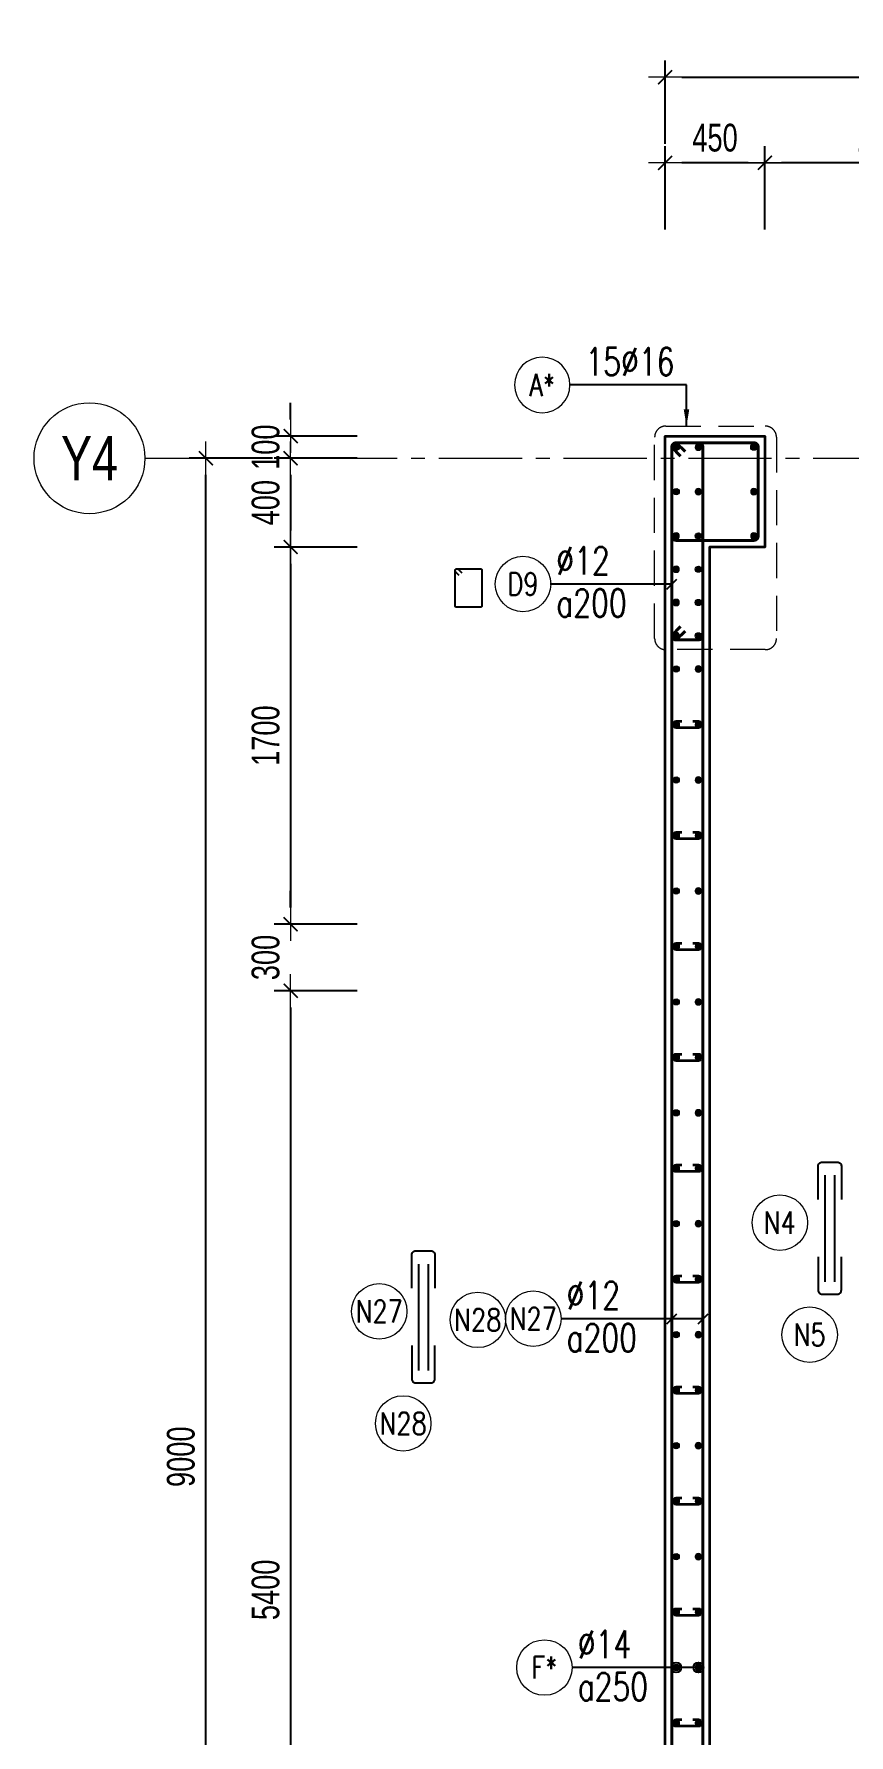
# Model space of a CAD drawing. Header units: millimetres. Extents: x 944027 to 981803, y -83026 to 82675.
# Drawn here: x 944027 to 947700, y -29161 to -21495 of the extents above; entities that cross this region are included whole.
import ezdxf
from ezdxf.enums import TextEntityAlignment as Align

# ---------------------------------------------------------------- set-up
doc = ezdxf.new("R2010")
doc.units = ezdxf.units.MM
doc.header["$MEASUREMENT"] = 0
for name, pattern in [('HIDDEN', [9.525, 6.35, -3.175]), ('HIDDEN2', [4.7625, 3.175, -1.5875]), ('HT_Dim Grid$0$CENTER2', [1.125, 0.75, -0.125, 0.125, -0.125]), ('HT_Grid$0$CENTER2', [1.125, 0.75, -0.125, 0.125, -0.125])]:
    doc.linetypes.add(name, pattern=pattern)
doc.layers.get('0').update_dxf_attribs({"lineweight": 20})
doc.layers.get('Defpoints').update_dxf_attribs({"color": 151, "lineweight": 9})
doc.layers.add('Hidden', color=9, linetype='HIDDEN')
doc.layers.add('Ligature', color=1, linetype='Continuous')
for name, color, linetype, lineweight in [('HT_Dim Grid$0$NDC_S_AXIS', 5, 'HT_Dim Grid$0$CENTER2', 13), ('HT_Dim Grid$0$NDC_S_SYMBOL', 1, 'Continuous', 15), ('HT_Dim Grid$0$NDC_S_TEXT SYMBOL', 7, 'Continuous', 20), ('HT_Grid$0$NDC_S_AXIS', 5, 'HT_Grid$0$CENTER2', 13), ('KC-LEADER', 153, 'Continuous', 18), ('KC-THEP', 6, 'Continuous', 40), ('NDC_S_DIM', 1, 'Continuous', 15), ('NDC_S_HATCH COLUMN AND WALL', 251, 'Continuous', 13), ('NDC_S_HIDDEN', 8, 'HIDDEN2', 13), ('NDC_S_LEADER', 1, 'Continuous', 15), ('NDC_S_REBAR', 4, 'Continuous', 35), ('NDC_S_STIRRUP', 4, 'Continuous', 40), ('NDC_S_VN TEXT', 7, 'Continuous', 20), ('NDC_S_WALL', 6, 'Continuous', 35), ('OF_Core wall_1.2(B1-19F)$0$NDC_S_WALL', 6, 'Continuous', 35)]:
    doc.layers.add(name, color=color, linetype=linetype, lineweight=lineweight)
doc.styles.add('HT_Dim Grid$0$NDC_ANNO', font='', dxfattribs={"width": 0.8})
doc.styles.add('NDC_DIM', font='', dxfattribs={"width": 0.75})
doc.styles.add('NDC_EN TXT', font='romans.shx', dxfattribs={"width": 0.8})
doc.styles.get('HT_Dim Grid$0$NDC_ANNO').set_extended_font_data('Dotum')
doc.styles.get('NDC_DIM').set_extended_font_data('Dotum')
doc.dimstyles.new('NDC_dim_30', dxfattribs={"dimscale": 30, "dimtxt": 2.5, "dimasz": 1.5, "dimexe": 1.5, "dimexo": 2.5, "dimgap": 1, "dimtad": 1, "dimdec": 0, "dimzin": 0, "dimdsep": 46, "dimtxsty": 'NDC_DIM', "dimblk": 'DIMMARK', "dimcen": 0.09, "dimdle": 1.2, "dimclrd": 1, "dimclre": 1, "dimclrt": 3, "dimadec": 0, "dimazin": 0, "dimtfac": 1, "dimtdec": 0, "dimtix": 1, "dimtofl": 0, "dimtmove": 0, "dimatfit": 3, "dimfxl": 6, "dimfxlon": 1, "dimtolj": 1, "dimtzin": 0, "dimarcsym": 0})
doc.dimstyles.new('NDC_dim_50', dxfattribs={"dimscale": 50, "dimtxt": 2.5, "dimasz": 1.5, "dimexe": 1.5, "dimexo": 2.5, "dimgap": 1, "dimtad": 1, "dimdec": 0, "dimzin": 0, "dimdsep": 46, "dimtxsty": 'NDC_DIM', "dimblk": 'DIMMARK', "dimcen": 0.09, "dimdle": 1.2, "dimclrd": 1, "dimclre": 1, "dimclrt": 3, "dimadec": 0, "dimazin": 0, "dimtfac": 1, "dimtdec": 0, "dimtix": 1, "dimtofl": 0, "dimtmove": 0, "dimatfit": 3, "dimfxl": 6, "dimfxlon": 1, "dimtolj": 1, "dimtzin": 0, "dimarcsym": 0})

# ---------------------------------------------------------------- blocks, each defined once
blk = doc.blocks.new('A$C7BC65A55')
at = {"layer": 'Ligature'}
for p, q in [((-15.2, 372, 0), (-15.2, 38.5, 0)), ((15.2, 372, 0), (15.2, 38.5, 0))]:
    blk.add_line(p, q, dxfattribs=at)
for points in [[(-36.2, 296.5), (-36.2, 400.9, -0.414214), (-24, 413.1), (24, 413.1, -0.414214), (36.2, 400.9), (36.2, 296.5)], [(-36.2, 116.5), (-36.2, 12.2, 0.414214), (-24, 0), (24, 0, 0.414214), (36.2, 12.2), (36.2, 116.5)]]:
    blk.add_lwpolyline(points, format="xyb", dxfattribs=at)
blk = doc.blocks.new('DIMMARK')
at = {"layer": 'NDC_S_DIM', "color": 1}
blk.add_line((-1.5, 0), (1, 0), dxfattribs=at)
at = {"layer": 'NDC_S_DIM', "color": 2, "const_width": 0.1}
blk.add_lwpolyline([(-0.42, -0.42), (0.42, 0.42)], dxfattribs=at)
blk = doc.blocks.new('*D500')
at = {"layer": 'Defpoints', "color": 0, "transparency": 16777216}
for p in [(945183.5, -23307.1), (948671.5, -23307.1), (948686.8, -23407.1)]:
    blk.add_point(p, dxfattribs=at)
at = {"layer": 'NDC_S_DIM', "color": 1, "lineweight": -2, "transparency": 16777216}
for p, q in [((945183.5, -23232.1), (945183.5, -23157.1)), ((945483.5, -23307.1), (945108.5, -23307.1)), ((945483.5, -23407.1), (945108.5, -23407.1)), ((945183.5, -23482.1), (945183.5, -23557.1))]:
    blk.add_line(p, q, dxfattribs=at)
at = {"layer": 'NDC_S_DIM', "color": 1, "lineweight": -2, "transparency": 16777216, "xscale": 75, "yscale": 75, "zscale": 75}
for p, rotation in [((945183.5, -23307.1), 270), ((945183.5, -23407.1), 90)]:
    blk.add_blockref('DIMMARK', p, dxfattribs=dict(at, rotation=rotation))
at = {"layer": 'NDC_S_DIM', "color": 3, "transparency": 16777216, "insert": (945070.9, -23357.1), "char_height": 125, "attachment_point": 5, "rotation": 90, "style": 'NDC_DIM'}
blk.add_mtext('\\A1;100', dxfattribs=at)
blk = doc.blocks.new('*D501')
at = {"layer": 'Defpoints', "color": 0, "transparency": 16777216}
for p in [(944801.6, -23407.1), (948686.8, -23407.1), (948664.1, -32407.1)]:
    blk.add_point(p, dxfattribs=at)
at = {"layer": 'NDC_S_DIM', "color": 1, "lineweight": -2, "transparency": 16777216}
for p, q in [((945101.6, -23407.1), (944726.6, -23407.1)), ((944801.6, -32332.1), (944801.6, -23482.1)), ((945101.6, -32407.1), (944726.6, -32407.1))]:
    blk.add_line(p, q, dxfattribs=at)
at = {"layer": 'NDC_S_DIM', "color": 1, "lineweight": -2, "transparency": 16777216, "xscale": 75, "yscale": 75, "zscale": 75}
for p, rotation in [((944801.6, -23407.1), 90), ((944801.6, -32407.1), 270)]:
    blk.add_blockref('DIMMARK', p, dxfattribs=dict(at, rotation=rotation))
at = {"layer": 'NDC_S_DIM', "color": 3, "transparency": 16777216, "insert": (944689, -27907.1), "char_height": 125, "attachment_point": 5, "rotation": 90, "style": 'NDC_DIM'}
blk.add_mtext('\\A1;9000', dxfattribs=at)
blk = doc.blocks.new('*D516')
at = {"layer": 'Defpoints', "color": 0, "transparency": 16777216}
for p in [(957471.5, -21689.5), (957471.5, -22592.6), (946871.5, -23386.8)]:
    blk.add_point(p, dxfattribs=at)
at = {"layer": 'NDC_S_DIM', "color": 1, "lineweight": -2, "transparency": 16777216}
for p, q in [((946871.5, -21989.5), (946871.5, -21614.5)), ((957471.5, -21989.5), (957471.5, -21614.5)), ((946946.5, -21689.5), (957396.5, -21689.5))]:
    blk.add_line(p, q, dxfattribs=at)
at = {"layer": 'NDC_S_DIM', "color": 1, "lineweight": -2, "transparency": 16777216, "xscale": 75, "yscale": 75, "zscale": 75, "rotation": 180}
blk.add_blockref('DIMMARK', (946871.5, -21689.5), dxfattribs=at)
at = {"layer": 'NDC_S_DIM', "color": 1, "lineweight": -2, "transparency": 16777216, "xscale": 75, "yscale": 75, "zscale": 75}
blk.add_blockref('DIMMARK', (957471.5, -21689.5), dxfattribs=at)
at = {"layer": 'NDC_S_DIM', "color": 3, "transparency": 16777216, "insert": (952171.5, -21576.9), "char_height": 125, "attachment_point": 5, "style": 'NDC_DIM'}
blk.add_mtext('\\A1;10600', dxfattribs=at)
blk = doc.blocks.new('*U22')
at = {"layer": 'HT_Dim Grid$0$NDC_S_SYMBOL'}
blk.add_line((5, 0), (9, 0), dxfattribs=at)
blk.add_circle((0, 0), 5, dxfattribs=at)
at = {"layer": 'HT_Dim Grid$0$NDC_S_TEXT SYMBOL', "color": 7, "style": 'HT_Dim Grid$0$NDC_ANNO', "width": 0.8}
blk.add_attdef('GRID', text='', height=4, rotation=270, dxfattribs=at).set_placement((0, 0), align=Align.MIDDLE)
blk = doc.blocks.new('*D472')
at = {"layer": 'Defpoints', "color": 0, "ltscale": 200, "transparency": 16777216}
for p in [(948686.8, -23407.1), (945183.5, -23807.1), (949171.5, -23807.1)]:
    blk.add_point(p, dxfattribs=at)
at = {"layer": 'NDC_S_DIM', "color": 1, "lineweight": -2, "ltscale": 200, "transparency": 16777216}
for p, q in [((945483.5, -23407.1), (945108.5, -23407.1)), ((945183.5, -23482.1), (945183.5, -23732.1)), ((945483.5, -23807.1), (945108.5, -23807.1))]:
    blk.add_line(p, q, dxfattribs=at)
at = {"layer": 'NDC_S_DIM', "color": 1, "lineweight": -2, "ltscale": 200, "transparency": 16777216, "xscale": 75, "yscale": 75, "zscale": 75}
for p, rotation in [((945183.5, -23407.1), 90), ((945183.5, -23807.1), 270)]:
    blk.add_blockref('DIMMARK', p, dxfattribs=dict(at, rotation=rotation))
at = {"layer": 'NDC_S_DIM', "color": 3, "ltscale": 200, "transparency": 16777216, "insert": (945070.9, -23607.1), "char_height": 125, "attachment_point": 5, "rotation": 90, "style": 'NDC_DIM'}
blk.add_mtext('\\A1;400', dxfattribs=at)
blk = doc.blocks.new('*D473')
at = {"layer": 'Defpoints', "color": 0, "ltscale": 200, "transparency": 16777216}
for p in [(949171.5, -23807.1), (945183.5, -25507.1), (949171.5, -25507.1)]:
    blk.add_point(p, dxfattribs=at)
at = {"layer": 'NDC_S_DIM', "color": 1, "lineweight": -2, "ltscale": 200, "transparency": 16777216}
for p, q in [((945483.5, -23807.1), (945108.5, -23807.1)), ((945183.5, -23882.1), (945183.5, -25432.1)), ((945483.5, -25507.1), (945108.5, -25507.1))]:
    blk.add_line(p, q, dxfattribs=at)
at = {"layer": 'NDC_S_DIM', "color": 1, "lineweight": -2, "ltscale": 200, "transparency": 16777216, "xscale": 75, "yscale": 75, "zscale": 75}
for p, rotation in [((945183.5, -23807.1), 90), ((945183.5, -25507.1), 270)]:
    blk.add_blockref('DIMMARK', p, dxfattribs=dict(at, rotation=rotation))
at = {"layer": 'NDC_S_DIM', "color": 3, "ltscale": 200, "transparency": 16777216, "insert": (945070.9, -24657.1), "char_height": 125, "attachment_point": 5, "rotation": 90, "style": 'NDC_DIM'}
blk.add_mtext('\\A1;1700', dxfattribs=at)
blk = doc.blocks.new('*D474')
at = {"layer": 'Defpoints', "color": 0, "ltscale": 200, "transparency": 16777216}
for p in [(949171.5, -25507.1), (945183.5, -25807.1), (949171.5, -25807.1)]:
    blk.add_point(p, dxfattribs=at)
at = {"layer": 'NDC_S_DIM', "color": 1, "lineweight": -2, "ltscale": 200, "transparency": 16777216}
for p, q in [((945183.5, -25432.1), (945183.5, -25357.1)), ((945483.5, -25507.1), (945108.5, -25507.1)), ((945483.5, -25807.1), (945108.5, -25807.1)), ((945183.5, -25882.1), (945183.5, -25957.1))]:
    blk.add_line(p, q, dxfattribs=at)
at = {"layer": 'NDC_S_DIM', "color": 1, "lineweight": -2, "ltscale": 200, "transparency": 16777216, "xscale": 75, "yscale": 75, "zscale": 75}
for p, rotation in [((945183.5, -25507.1), 270), ((945183.5, -25807.1), 90)]:
    blk.add_blockref('DIMMARK', p, dxfattribs=dict(at, rotation=rotation))
at = {"layer": 'NDC_S_DIM', "color": 3, "ltscale": 200, "transparency": 16777216, "insert": (945070.9, -25657.1), "char_height": 125, "attachment_point": 5, "rotation": 90, "style": 'NDC_DIM'}
blk.add_mtext('\\A1;300', dxfattribs=at)
blk = doc.blocks.new('*D475')
at = {"layer": 'Defpoints', "color": 0, "ltscale": 200, "transparency": 16777216}
for p in [(949171.5, -25807.1), (945183.5, -31207.1), (949171.5, -31207.1)]:
    blk.add_point(p, dxfattribs=at)
at = {"layer": 'NDC_S_DIM', "color": 1, "lineweight": -2, "ltscale": 200, "transparency": 16777216}
for p, q in [((945483.5, -25807.1), (945108.5, -25807.1)), ((945183.5, -25882.1), (945183.5, -31132.1)), ((945483.5, -31207.1), (945108.5, -31207.1))]:
    blk.add_line(p, q, dxfattribs=at)
at = {"layer": 'NDC_S_DIM', "color": 1, "lineweight": -2, "ltscale": 200, "transparency": 16777216, "xscale": 75, "yscale": 75, "zscale": 75}
for p, rotation in [((945183.5, -25807.1), 90), ((945183.5, -31207.1), 270)]:
    blk.add_blockref('DIMMARK', p, dxfattribs=dict(at, rotation=rotation))
at = {"layer": 'NDC_S_DIM', "color": 3, "ltscale": 200, "transparency": 16777216, "insert": (945070.9, -28507.1), "char_height": 125, "attachment_point": 5, "rotation": 90, "style": 'NDC_DIM'}
blk.add_mtext('\\A1;5400', dxfattribs=at)
blk = doc.blocks.new('THEP')
at = {"layer": 'KC-LEADER', "color": 6}
blk.add_circle((0, 0), 14, dxfattribs=at)
at = {"layer": 'KC-THEP'}
for p, q in [((-14, 0), (14, 0)), ((9.9, 9.9), (-9.9, -9.9)), ((-9.9, 9.9), (9.9, -9.9)), ((0, 14), (0, -14))]:
    blk.add_line(p, q, dxfattribs=at)
blk = doc.blocks.new('*U470')
at = {"layer": 'NDC_S_REBAR'}
blk.add_lwpolyline([(25, 15), (50, 15, -1), (50, -15), (-50, -15, -1), (-50, 15), (-25, 15)], format="xyb", dxfattribs=at)
blk = doc.blocks.new('*U471')
at = {"layer": 'NDC_S_HATCH COLUMN AND WALL', "color": 0, "linetype": 'ByBlock', "lineweight": -2, "transparency": 16777216}
for p in [(0, 6500), (0, 6000), (0, 5500), (0, 5000), (0, 4500), (0, 4000), (0, 3500), (0, 3000), (0, 2500), (0, 2000), (0, 1500), (0, 1000), (0, 500), (0, 0)]:
    blk.add_blockref('*U470', p, dxfattribs=at)
blk = doc.blocks.new('*U11')
blk.add_circle((-2.5, 0), 2.5)
at = {"layer": 'NDC_S_VN TEXT', "color": 3, "style": 'NDC_EN TXT', "width": 0.75}
for tag, p in [('DK1', (0.5, 0.85)), ('KC1', (0.5, -2.97))]:
    blk.add_attdef(tag, p, '', height=2.5, dxfattribs=at)
at = {"layer": 'NDC_S_VN TEXT', "color": 7, "style": 'NDC_EN TXT', "width": 0.8}
blk.add_attdef('SH2', text='', height=2, dxfattribs=at).set_placement((-2.5, 0), align=Align.MIDDLE)
blk = doc.blocks.new('*U9')
blk.add_circle((2.5, 0), 2.5)
at = {"layer": 'NDC_S_VN TEXT', "color": 3, "style": 'NDC_EN TXT', "width": 0.75}
blk.add_attdef('DK2', text='', height=2.5, dxfattribs=at).set_placement((-0.85, 0.85), align=Align.RIGHT)
at = {"layer": 'NDC_S_VN TEXT', "color": 7, "style": 'NDC_EN TXT', "width": 0.8}
blk.add_attdef('SH3', text='', height=2, dxfattribs=at).set_placement((2.5, 0), align=Align.MIDDLE)
blk = doc.blocks.new('*D765')
at = {"layer": 'Defpoints', "color": 0, "ltscale": 200, "transparency": 16777216}
for p in [(947321.5, -22075.4), (948421.5, -23307.1), (947321.5, -23407.1)]:
    blk.add_point(p, dxfattribs=at)
at = {"layer": 'NDC_S_DIM', "color": 1, "lineweight": -2, "ltscale": 200, "transparency": 16777216}
for p, q in [((947321.5, -22375.4), (947321.5, -22000.4)), ((948421.5, -22375.4), (948421.5, -22000.4)), ((948346.5, -22075.4), (947396.5, -22075.4))]:
    blk.add_line(p, q, dxfattribs=at)
at = {"layer": 'NDC_S_DIM', "color": 1, "lineweight": -2, "ltscale": 200, "transparency": 16777216, "xscale": 75, "yscale": 75, "zscale": 75, "rotation": 180}
blk.add_blockref('DIMMARK', (947321.5, -22075.4), dxfattribs=at)
at = {"layer": 'NDC_S_DIM', "color": 1, "lineweight": -2, "ltscale": 200, "transparency": 16777216, "xscale": 75, "yscale": 75, "zscale": 75}
blk.add_blockref('DIMMARK', (948421.5, -22075.4), dxfattribs=at)
at = {"layer": 'NDC_S_DIM', "color": 3, "ltscale": 200, "transparency": 16777216, "insert": (947871.5, -21962.8), "char_height": 125, "attachment_point": 5, "style": 'NDC_DIM'}
blk.add_mtext('\\A1;1100', dxfattribs=at)
blk = doc.blocks.new('*D766')
at = {"layer": 'Defpoints', "color": 0, "ltscale": 200, "transparency": 16777216}
for p in [(946871.5, -22075.4), (946871.5, -23407.1), (947321.5, -23407.1)]:
    blk.add_point(p, dxfattribs=at)
at = {"layer": 'NDC_S_DIM', "color": 1, "lineweight": -2, "ltscale": 200, "transparency": 16777216}
for p, q in [((946871.5, -22375.4), (946871.5, -22000.4)), ((947321.5, -22375.4), (947321.5, -22000.4)), ((947246.5, -22075.4), (946946.5, -22075.4))]:
    blk.add_line(p, q, dxfattribs=at)
at = {"layer": 'NDC_S_DIM', "color": 1, "lineweight": -2, "ltscale": 200, "transparency": 16777216, "xscale": 75, "yscale": 75, "zscale": 75, "rotation": 180}
blk.add_blockref('DIMMARK', (946871.5, -22075.4), dxfattribs=at)
at = {"layer": 'NDC_S_DIM', "color": 1, "lineweight": -2, "ltscale": 200, "transparency": 16777216, "xscale": 75, "yscale": 75, "zscale": 75}
blk.add_blockref('DIMMARK', (947321.5, -22075.4), dxfattribs=at)
at = {"layer": 'NDC_S_DIM', "color": 3, "ltscale": 200, "transparency": 16777216, "insert": (947096.5, -21962.8), "char_height": 125, "attachment_point": 5, "style": 'NDC_DIM'}
blk.add_mtext('\\A1;450', dxfattribs=at)

msp = doc.modelspace()

# ---------------------------------------------------------------- linework, layer by layer
for centre in [(947388.8, -26852.1), (945583, -27252.1), (946027.4, -27290.2), (947523.3, -27357.1), (945690.9, -27757.1)]:
    msp.add_circle(centre, 125)
at = {"layer": 'HT_Grid$0$NDC_S_AXIS', "ltscale": 500}
msp.add_line((944726.6, -23407.1), (962802.4, -23407.1), dxfattribs=at)
at = {"layer": 'Ligature'}
msp.add_lwpolyline([(945943, -23934.8), (945927, -23918.9, -0.668179), (945932.8, -23904.9), (946037.4, -23904.9, -0.414214), (946045.6, -23913.1), (946045.6, -24070.2, -0.414214), (946037.4, -24078.4), (945932.8, -24078.4, -0.414214), (945924.6, -24070.2), (945924.6, -23913.1, -0.668179), (945938.5, -23907.3), (945954.5, -23923.3)], format="xyb", dxfattribs=at)
at = {"layer": 'NDC_S_HIDDEN', "ltscale": 50}
msp.add_lwpolyline([(946874.4, -23262.1), (947323.3, -23262.1, -0.414214), (947373.3, -23312.1), (947373.3, -24219.6, -0.414214), (947323.3, -24269.6), (946874.4, -24269.6, -0.414214), (946824.4, -24219.6), (946824.4, -23312.1, -0.414214)], format="xyb", close=True, dxfattribs=at)
at = {"layer": 'NDC_S_STIRRUP'}
for points in [[(946941.5, -24165.8), (946901.5, -24205.8, 0.414214), (946921.5, -24225.8), (947021.5, -24225.8, 0.414214), (947041.5, -24205.8), (947041.5, -23357.1, 0.414214), (947021.5, -23337.1), (946921.5, -23337.1, 0.414214), (946901.5, -23357.1), (946901.5, -24205.8, 0.414214), (946921.5, -24225.8), (946961.5, -24185.8)], [(946941.5, -23397.1), (946901.5, -23357.1, -0.414214), (946921.5, -23337.1), (947021.5, -23337.1, -0.414214), (947041.5, -23357.1), (947041.5, -32457.1, -0.414214), (947021.5, -32477.1), (946921.5, -32477.1, -0.414214), (946901.5, -32457.1), (946901.5, -23357.1, -0.414214), (946921.5, -23337.1), (946961.5, -23377.1)], [(946961.5, -23377.1), (946921.5, -23337.1, 0.414214), (946901.5, -23357.1), (946901.5, -23757.1, 0.414214), (946921.5, -23777.1), (947271.5, -23777.1, 0.414214), (947291.5, -23757.1), (947291.5, -23357.1, 0.414214), (947271.5, -23337.1), (946921.5, -23337.1, 0.414214), (946901.5, -23357.1), (946941.5, -23397.1)]]:
    msp.add_lwpolyline(points, format="xyb", dxfattribs=at)
at = {"layer": 'NDC_S_WALL', "ltscale": 10}
msp.add_lwpolyline([(946871.5, -32507.1), (946871.5, -23307.1), (947321.5, -23307.1), (947321.5, -23807.1), (947071.5, -23807.1), (947071.5, -32007.1)], dxfattribs=at)

# ---------------------------------------------------------------- block references
at = {"layer": 'Hidden', "xscale": 1.44, "yscale": 1.44, "zscale": 1.44}
for p in [(947613.9, -27174.3, 0), (945781.5, -27574.3, 0)]:
    msp.add_blockref('A$C7BC65A55', p, dxfattribs=at)
at = {"layer": 'HT_Dim Grid$0$NDC_S_AXIS'}
ref = msp.add_blockref('*U22', (944276.6, -23407.1), dxfattribs=dict(at, xscale=50, yscale=50, zscale=150))
ref.add_attrib('GRID', 'Y4', dxfattribs={"layer": 'HT_Dim Grid$0$NDC_S_TEXT SYMBOL', "color": 7, "height": 200, "style": 'HT_Dim Grid$0$NDC_ANNO', "width": 0.8}).set_placement((944276.6, -23407.1), align=Align.MIDDLE)
at = {"layer": 'KC-THEP'}
for p, rotation in [((946921.5, -23357.1), 9.668564436380946), ((947271.5, -23357.1), 9.668564436380946), ((946921.5, -23557.1), 9.668564436380946), ((947021.5, -23757.1), 189.6685644363809), ((947021.5, -23907.1), 189.6685644363809), ((947021.5, -24057.1), 189.6685644363809), ((947021.5, -24207.1), 189.6685644363809), ((946921.5, -24357.1), 9.668564436380946), ((946921.5, -24607.1), 9.668564436380946), ((946921.5, -24857.1), 9.668564436380946), ((946921.5, -25107.1), 9.668564436380946), ((946921.5, -25357.1), 9.668564436380946), ((946921.5, -25607.1), 9.668564436380946), ((946921.5, -25857.1), 9.668564436380946), ((946921.5, -26107.1), 9.668564436380946), ((946921.5, -26357.1), 9.668564436380946), ((946921.5, -26607.1), 9.668564436380946), ((946921.5, -26857.1), 9.668564436380946), ((946921.5, -27107.1), 9.668564436380946), ((946921.5, -27357.1), 9.668564436380946), ((946921.5, -27607.1), 9.668564436380946), ((946921.5, -27857.1), 9.668564436380946), ((946921.5, -28107.1), 9.668564436380946), ((946921.5, -28357.1), 9.668564436380946), ((946921.5, -28607.1), 9.668564436380946), ((946921.5, -28857.1), 9.668564436380946), ((946921.5, -29107.1), 9.668564436380946)]:
    msp.add_blockref('THEP', p, dxfattribs=dict(at, rotation=rotation))
at = {"layer": 'KC-THEP', "xscale": -1}
for p, rotation in [((947021.5, -23357.1), 350.3314355636191), ((947021.5, -23557.1), 350.3314355636191), ((947271.5, -23557.1), 350.3314355636191), ((946921.5, -23757.1), 170.331435563619), ((947271.5, -23757.1), 170.331435563619), ((946921.5, -23907.1), 170.331435563619), ((946921.5, -24057.1), 170.331435563619), ((946921.5, -24207.1), 170.331435563619), ((947021.5, -24357.1), 350.3314355636191), ((947021.5, -24607.1), 350.3314355636191), ((947021.5, -24857.1), 350.3314355636191), ((947021.5, -25107.1), 350.3314355636191), ((947021.5, -25357.1), 350.3314355636191), ((947021.5, -25607.1), 350.3314355636191), ((947021.5, -25857.1), 350.3314355636191), ((947021.5, -26107.1), 350.3314355636191), ((947021.5, -26357.1), 350.3314355636191), ((947021.5, -26607.1), 350.3314355636191), ((947021.5, -26857.1), 350.3314355636191), ((947021.5, -27107.1), 350.3314355636191), ((947021.5, -27357.1), 350.3314355636191), ((947021.5, -27607.1), 350.3314355636191), ((947021.5, -27857.1), 350.3314355636191), ((947021.5, -28107.1), 350.3314355636191), ((947021.5, -28357.1), 350.3314355636191), ((947021.5, -28607.1), 350.3314355636191), ((947021.5, -28857.1), 350.3314355636191), ((947021.5, -29107.1), 350.3314355636191)]:
    msp.add_blockref('THEP', p, dxfattribs=dict(at, rotation=rotation))
at = {"layer": 'NDC_S_HATCH COLUMN AND WALL'}
msp.add_blockref('*U471', (946971.5, -31107.1), dxfattribs=at)
at = {"layer": 'NDC_S_VN TEXT'}
ref = msp.add_blockref('*U9', (946442.7, -23076.5), dxfattribs=dict(at, xscale=-50, yscale=50, zscale=50))
ref.add_attrib('SH3', 'A*', dxfattribs={"color": 7, "height": 100, "style": 'NDC_EN TXT', "width": 0.8}).set_placement((946317.7, -23076.5), align=Align.MIDDLE)
ref.add_attrib('DK2', '15%%C16', dxfattribs={"color": 3, "height": 125, "style": 'NDC_EN TXT', "width": 0.75}).set_placement((946913.8, -23034.2), align=Align.RIGHT)
at = {"layer": 'NDC_S_VN TEXT', "xscale": 50, "yscale": 50, "zscale": 50}
for p, values in [((946355.9, -23973.8), {'SH2': 'D9', 'DK1': '%%C12', 'KC1': 'a200'}), ((946402.4, -27285.1), {'SH2': 'N27', 'DK1': '%%C12', 'KC1': 'a200'}), ((946452.5, -28857.1), {'SH2': 'F*', 'DK1': '%%C14', 'KC1': 'a250'})]:
    msp.add_blockref('*U11', p, dxfattribs=at).add_auto_attribs(values)

# ---------------------------------------------------------------- texts
at = {"layer": 'NDC_S_VN TEXT', "color": 7, "style": 'NDC_EN TXT', "width": 0.8}
for tag, p in [('N4', (947388.8, -26852.1)), ('N27', (945583, -27252.1)), ('N28', (946027.4, -27290.2)), ('N5', (947523.3, -27357.1)), ('N28', (945690.9, -27757.1))]:
    msp.add_attdef(tag, text='3', height=100, dxfattribs=at).set_placement(p, align=Align.MIDDLE)

# ---------------------------------------------------------------- dimensions: what is measured, and where the dimension line sits
at = {"layer": 'NDC_S_DIM'}
dim = msp.add_linear_dim(base=(957471.5, -21689.5), p1=(946871.5, -23386.8), p2=(957471.5, -22592.6), dimstyle='NDC_dim_50', dxfattribs=at)
dim.commit()
dim.dimension.update_dxf_attribs({"geometry": '*D516', "text_midpoint": (952171.5, -21576.9)})
at = {"layer": 'NDC_S_DIM', "ltscale": 200}
for base, p1, p2, picture, middle in [((946871.5, -22075.4), (947321.5, -23407.1), (946871.5, -23407.1), '*D766', (947096.5, -21962.8)), ((947321.5, -22075.4), (948421.5, -23307.1), (947321.5, -23407.1), '*D765', (947871.5, -21962.8))]:
    dim = msp.add_linear_dim(base=base, p1=p1, p2=p2, dimstyle='NDC_dim_50', override={"dimtmove": 1}, dxfattribs=at)
    dim.commit()
    dim.dimension.update_dxf_attribs({"geometry": picture, "text_midpoint": middle})
at = {"layer": 'NDC_S_DIM'}
for base, p1, p2, picture, middle in [((945183.5, -23307.1), (948686.8, -23407.1), (948671.5, -23307.1), '*D500', (945070.9, -23357.1)), ((944801.6, -23407.1), (948664.1, -32407.1), (948686.8, -23407.1), '*D501', (944689, -27907.1))]:
    dim = msp.add_linear_dim(base=base, p1=p1, p2=p2, angle=90, dimstyle='NDC_dim_50', dxfattribs=at)
    dim.commit()
    dim.dimension.update_dxf_attribs({"geometry": picture, "text_midpoint": middle})
at = {"layer": 'NDC_S_DIM', "ltscale": 200}
for base, p1, p2, picture, middle in [((945183.5, -23807.1), (948686.8, -23407.1), (949171.5, -23807.1), '*D472', (945070.9, -23607.1)), ((945183.5, -25507.1), (949171.5, -23807.1), (949171.5, -25507.1), '*D473', (945070.9, -24657.1)), ((945183.5, -25807.1), (949171.5, -25507.1), (949171.5, -25807.1), '*D474', (945070.9, -25657.1)), ((945183.5, -31207.1), (949171.5, -25807.1), (949171.5, -31207.1), '*D475', (945070.9, -28507.1))]:
    dim = msp.add_linear_dim(base=base, p1=p1, p2=p2, angle=90, dimstyle='NDC_dim_50', override={"dimtmove": 1}, dxfattribs=at)
    dim.commit()
    dim.dimension.update_dxf_attribs({"geometry": picture, "text_midpoint": middle})

# ---------------------------------------------------------------- leaders
at = {"layer": 'NDC_S_LEADER'}
for points, override in [([(946901.5, -23973.8), (946353.8, -23973.8)], {"dimtad": 0, "dimldrblk": 'Oblique'}), ([(947043.4, -27285.2), (946402.4, -27285.2)], {"dimtad": 0, "dimldrblk": 'Oblique'}), ([(946901.5, -27285.2), (946402.4, -27285.2)], {"dimtad": 0, "dimldrblk": 'Oblique'}), ([(947021.5, -28857.1), (946452.5, -28857.1)], {"dimtad": 0, "dimldrblk": 'Origin'}), ([(946921.5, -28857.1), (946452.5, -28857.1)], {"dimtad": 0, "dimldrblk": 'Origin'})]:
    msp.add_leader(points, dimstyle='NDC_dim_30', override=override, dxfattribs=at)
at = {"layer": 'OF_Core wall_1.2(B1-19F)$0$NDC_S_WALL', "ltscale": 200}
msp.add_leader([(946967.9, -23262.1), (946967.9, -23076.5), (946442.7, -23076.5)], dimstyle='NDC_dim_50', override={"dimgap": 1, "dimtad": 0}, dxfattribs=at)

doc.saveas('drawing.dxf')
